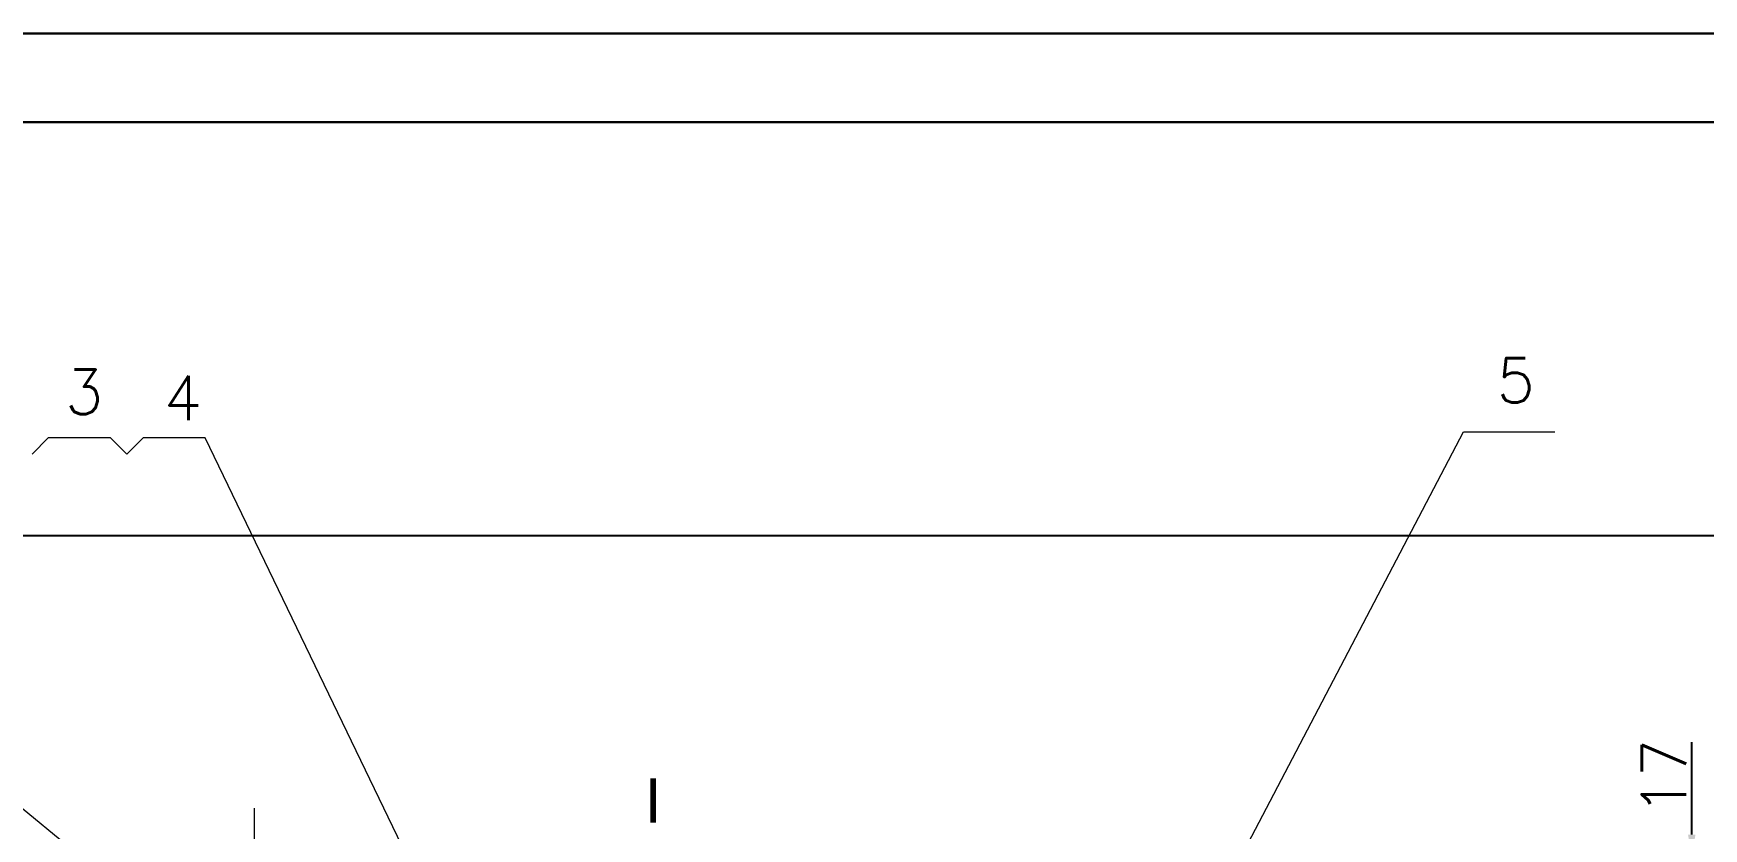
# Model space of a CAD drawing. Header units: millimetres. Extents: x 0 to 6120, y 0 to 841.
# Drawn here: x 106.8 to 294.8, y 751.5 to 841 of the extents above; entities that cross this region are included whole.
import ezdxf

# ---------------------------------------------------------------- set-up
doc = ezdxf.new("R2010")
doc.units = ezdxf.units.MM
for name, color, linetype, lineweight in [('尺寸线', 3, 'Continuous', 15), ('文字层', 7, 'Continuous', 15), ('粗实线', 7, 'Continuous', 30), ('细实线', 7, 'Continuous', 15)]:
    doc.layers.add(name, color=color, linetype=linetype, lineweight=lineweight)
doc.styles.get("Standard").update_dxf_attribs({"font": 'txt.shx', "bigfont": 'gbcbig.shx'})
doc.dimstyles.new('ISO-25$0', dxfattribs={"dimtxt": 5, "dimasz": 2.5, "dimexe": 1.25, "dimexo": 0, "dimtad": 1, "dimdec": 0, "dimdsep": 46, "dimtxsty": 'Standard', "dimcen": 2.5, "dimdle": 5, "dimadec": 0, "dimazin": 0, "dimtfac": 1, "dimtdec": 0, "dimtmove": 0, "dimatfit": 2, "dimfxl": 0, "dimtolj": 1, "dimarcsym": 0})

# ---------------------------------------------------------------- blocks, each defined once
blk = doc.blocks.new('*X333')
at = {"layer": '尺寸线'}
for points in [[(94.79804684748615, 784.8926507673108), (94.79804684748615, 784.0593174339775), (92.29804684748615, 784.4759841006442)], [(1008.743210738946, 784.8926507673108), (1008.743210738946, 784.0593174339775), (1011.243210738946, 784.4759841006442)]]:
    blk.add_hatch(color=0, dxfattribs=at).paths.add_polyline_path(points, flags=0)
at = {"layer": '尺寸线', "color": 0, "lineweight": -2}
for p, q in [((92.29804684748615, 710.356639711706), (92.29804684748615, 785.7259841006442)), ((94.79804684748615, 784.4759841006442), (1008.743210738946, 784.4759841006442)), ((1011.243210738946, 636.8066029367059), (1011.243210738946, 785.7259841006442))]:
    blk.add_line(p, q, dxfattribs=at)
at = {"layer": '尺寸线', "color": 0, "insert": (546.9795807323876, 787.6009841006442), "char_height": 5, "width": 65.00000000000023, "attachment_point": 5}
blk.add_mtext('13000', dxfattribs=at)
blk = doc.blocks.new('*X336')
at = {"layer": '文字层', "linetype": 'Continuous'}
blk.add_hatch(color=0, dxfattribs=at).paths.add_polyline_path([(222.8428165389441, 710.356639711706), (223.7264415446737, 712.7160597885998), (224.280033409579, 712.4259545540542)], flags=0)
at = {"layer": '文字层', "color": 0, "linetype": 'Continuous'}
for p, q in [((222.8428165389441, 710.356639711706), (267.8027653003758, 796.151237385459)), ((267.8027653003758, 796.151237385459), (278.0815517018407, 796.151237385459))]:
    blk.add_line(p, q, dxfattribs=at)
at = {"layer": '文字层', "color": 0}
blk.add_line((278.0815517018407, 796.151237385459), (278.0815517018407, 796.151237385459), dxfattribs=at)
blk = doc.blocks.new('*X348')
at = {"layer": '文字层', "linetype": 'Continuous'}
blk.add_hatch(color=0, dxfattribs=at).paths.add_polyline_path([(166.8405098876131, 711.1472747948316), (165.4716807498382, 713.2624492655499), (166.0344569007158, 713.5343095311339)], flags=0)
at = {"layer": '文字层', "color": 0, "linetype": 'Continuous'}
for p, q in [((126.104157229287, 795.4753309769181), (119.104157229287, 795.4753309769181)), ((166.8405098876131, 711.1472747948316), (126.104157229287, 795.4753309769181))]:
    blk.add_line(p, q, dxfattribs=at)
at = {"layer": '文字层', "color": 0}
blk.add_line((119.104157229287, 795.4753309769181), (119.104157229287, 795.4753309769181), dxfattribs=at)
blk = doc.blocks.new('*X349')
at = {"layer": '文字层', "linetype": 'Continuous'}
blk.add_hatch(color=0, dxfattribs=at).paths.add_polyline_path([(136.1901756034483, 728.4956788279763), (134.0609645287093, 729.8425702301349), (134.4580212146172, 730.3252409130812)], flags=0)
at = {"layer": '文字层', "color": 0, "linetype": 'Continuous'}
for p, q in [((85.16894714301498, 770.4669868009229), (74.66894714301498, 770.4669868009229)), ((136.1901756034483, 728.4956788279763), (85.16894714301498, 770.4669868009229))]:
    blk.add_line(p, q, dxfattribs=at)
at = {"layer": '文字层', "color": 0}
blk.add_line((74.66894714301498, 770.4669868009229), (74.66894714301498, 770.4669868009229), dxfattribs=at)
blk = doc.blocks.new('*X351')
at = {"layer": '尺寸线'}
for points in [[(293.0933826216159, 750.8066586867088), (293.9267159549493, 750.8066586867088), (293.5100492882826, 748.3066586867088)], [(293.0933826216159, 744.106657836709), (293.9267159549493, 744.106657836709), (293.5100492882826, 746.606657836709)]]:
    blk.add_hatch(color=0, dxfattribs=at).paths.add_polyline_path(points, flags=0)
at = {"layer": '尺寸线', "color": 0, "lineweight": -2}
for p, q in [((293.5100492882826, 750.8066586867088), (293.5100492882826, 761.2233253533755)), ((294.2442850072771, 748.3066586867088), (292.2600492882826, 748.3066586867088)), ((293.5100492882826, 746.606657836709), (293.5100492882826, 748.3066586867088)), ((294.8217538421432, 746.606657836709), (292.2600492882826, 746.606657836709)), ((293.5100492882826, 744.106657836709), (293.5100492882826, 741.606657836709))]:
    blk.add_line(p, q, dxfattribs=at)
at = {"layer": '尺寸线', "color": 0, "insert": (290.3850492882825, 757.2649920200423), "char_height": 5, "width": 22.14285714285757, "attachment_point": 5, "rotation": 90}
blk.add_mtext('17', dxfattribs=at)

msp = doc.modelspace()

# ---------------------------------------------------------------- linework, layer by layer
at = {"layer": '文字层', "color": 0}
for p, q in [((106.6114420777885, 793.6444259264188), (108.442347128288, 795.4753309769181)), ((115.442347128288, 795.4753309769181), (108.442347128288, 795.4753309769181)), ((117.2732521787875, 793.6444259264188), (115.442347128288, 795.4753309769181)), ((117.2732521787875, 793.6444259264188), (119.104157229287, 795.4753309769181))]:
    msp.add_line(p, q, dxfattribs=at)
at = {"layer": '粗实线', "color": 0}
for p, q in [((1189, 841), (0, 841)), ((1179, 831), (25, 831.0000000000001))]:
    msp.add_line(p, q, dxfattribs=at)
at = {"layer": '细实线'}
msp.add_line((131.6051119702645, 753.769048601261), (131.7051120202643, 516.08903255327), dxfattribs=at)

# ---------------------------------------------------------------- block references
at = {"layer": '文字层', "color": 0}
for name in ['*X336', '*X348', '*X349']:
    msp.add_blockref(name, (0, 0), dxfattribs=at)

# ---------------------------------------------------------------- texts
at = {"layer": '文字层', "color": 0, "char_height": 5, "attachment_point": 1}
for s, insert, width in [('3', (110.3262939256665, 803.1549013293122), 14.15828056943906), ('5', (271.5461431982053, 804.4542119246361), 14.15828056943906), ('4', (121.4441505969126, 802.4660328084677), 14.15828056943906), ('{\\fSimSun|b0|i0|c91|p7;Ⅰ}', (173.1371354660153, 757.1672615949922), 99.5805199037799)]:
    msp.add_mtext(s, dxfattribs=dict(at, insert=insert, width=width))

# ---------------------------------------------------------------- dimensions: what is measured, and where the dimension line sits
at = {"layer": '尺寸线'}
dim = msp.add_linear_dim(base=(1011.243210738946, 784.4759841006442), p1=(92.29804684748615, 710.356639711706), p2=(1011.243210738946, 636.8066029367059), text='13000', dimstyle='ISO-25$0', override={"dimsah": 1}, dxfattribs=at)
dim.commit()
dim.dimension.update_dxf_attribs({"geometry": '*X333', "text_midpoint": (546.9795807323876, 784.4759841006442), "dimtype": 160})
dim = msp.add_linear_dim(base=(293.5100492882826, 746.606657836709), p1=(294.2442850072771, 748.3066586867088), p2=(294.8217538421432, 746.606657836709), angle=90, text='17', dimstyle='ISO-25$0', override={"dimsah": 1}, dxfattribs=at)
dim.commit()
dim.dimension.update_dxf_attribs({"geometry": '*X351', "text_midpoint": (293.5100492882826, 757.2649920200423), "dimtype": 160})

doc.saveas('drawing.dxf')
